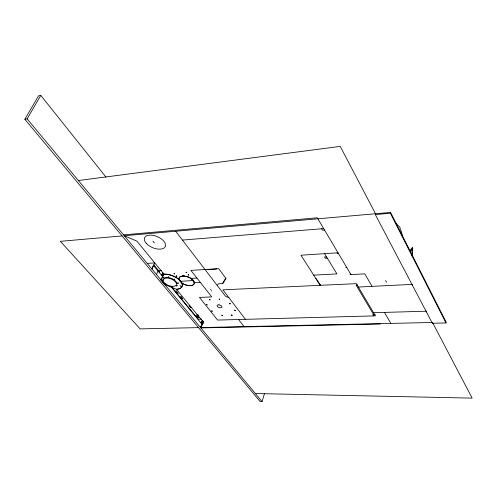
<?xml version="1.0" encoding="UTF-8"?>
<svg xmlns="http://www.w3.org/2000/svg" width="497" height="497" viewBox="0 0 497 497"><rect width="100%" height="100%" fill="white"/><g stroke="black" fill="none" stroke-linecap="round" stroke-linejoin="round"><path stroke-width="0.75" d="M189.804 306.109L190.991 307.55M181.417 297.218L182.635 298.691M197.34 314.626L197.228 316.931L197.446 314.595M402.707 236.665L401.023 230.633L400.203 229.272L400.073 227.458L398.426 225.731L397.749 225.595L396.302 223.234L396.165 223.712M197.185 316.881L197.315 314.688M168.75 276.823L168.7 277.258L168.558 276.829M412.125 255.731L412.74 251.327L412.23 249.239M197.272 316.98L197.433 315.775M412.305 248.717L412.609 247.997L412.423 250.028L411.615 248.581L410.895 249.444L410.926 251.948M411.709 255.533L412.336 252.097M78.383 180.541L340.221 146.391L375.521 213.747L375.316 214.561L432.359 323.255L445.995 322.963L446.138 322.18L390.586 212.43L124.244 235.74L136.849 241.107L163.96 274.12A12.742 6.43 21.4 0 1 180.622 281.122A12.742 6.43 21.4 0 1 176.373 289.242L164.501 284.383L160.991 280.159L163.588 273.785M411.752 255.862L412.199 252.793L412.585 253.147M411.33 249.935L410.435 252.606M426.438 311.979L426.594 311.203M412.367 285.166L412.535 284.377L358.343 287.036M445.995 322.963L390.387 213.25L390.586 212.43M320.155 284.98L320.472 284.967M315.962 278.419L320.416 285.154M106.035 177.187L40.785 95.381L38.53 95.828L24.85 119.268L260.155 401.57L262.062 401.619L264.454 393.692M197.974 315.011L197.321 317.036L197.794 315.676M412.833 248.643L412.373 247.276L411.97 248.904M410.416 251.122L410.938 249.631M245.431 319.329L222.904 289.832L356.33 283.644L375.44 315.862L217.599 320.068L199.465 297.43L211.734 296.914L190.904 270.374L218.686 268.697L226.005 278.457L222.774 283.644L222.532 283.333M222.47 283.514L225.476 278.593M225.787 278.724L225.414 278.774M170.9 286.564L200.974 323.007L202.229 320.795M255.34 393.531L472.15 398.122L432.508 322.478L200.54 327.573L202.664 321.727M202.099 324.404L200.825 327.914L380.273 324.013L380.043 323.628M210.548 289.403L210.84 289.857M216.201 268.666L216.357 268.871M207.28 269.206L207.373 269.591L216.288 269.051M180.628 281.321L192.606 280.557M160.991 280.159L163.96 274.12M147.224 263.404L154.741 262.901L151.896 269.02L153.411 265.379L161.562 275.251L162.755 272.729M156.499 274.561L157.996 270.933M161.562 275.251L162.867 272.58M163.706 273.915L162.724 275.897L161.767 274.735M174.559 279.09L174.391 279.463L174.751 279.177M24.85 119.268L27.13 118.851L40.785 95.381M217.276 285.508L218.307 283.824L222.805 283.594M200.974 323.007L202.403 320.733M203.602 321.006L202.006 323.535L201.161 322.503M200.54 327.573L203.727 322.541L176.373 289.242M197.638 317.409L198.489 316.303M197.514 317.266L198.415 316.216M177.535 283.65L178.007 283.545M198.968 317.366L197.93 317.751L196.992 316.657L196.887 314.719M197.787 317.583L199.073 317.129M197.676 317.453L198.707 317.117M159.761 271.207L159.071 271.232M177.752 283.7L178.088 283.526M176.895 285.899L176.522 285.899L176.988 285.899M123.529 234.882L317.279 217.798L350.957 274.586M122.088 235.932L60.348 241.331L140.148 328.896L198.514 327.616M375.316 214.561L390.387 213.25M182.442 240.076L323.69 228.608M324.553 230.061L322.485 230.229L321.621 228.782M338.028 252.787L300.965 255.222L320.198 285.321M338.389 253.395L337.488 253.458L337.121 252.843M326.523 256.837L324.535 256.961L325.361 258.31L327.349 258.185M161.419 270.623L158.723 270.79L153.834 264.858M346.713 267.429L345.819 267.479L346.887 267.721M196.936 278.059L190.891 278.388L194.315 282.706L200.341 282.395M313.682 275.127L336.929 273.897L324.597 253.669M350.696 274.151L350.031 274.182L350.292 274.617L364.841 273.859L371.93 286.179M357.088 284.918L357.542 285.116L356.113 285.185L373.582 314.57L375.092 314.725L374.769 314.738M373.57 312.712L425.83 311.221M201.77 319.074L198.216 319.173L171.651 286.968M374.738 314.688L372.818 314.738L373.52 315.918M177.199 285.328L177.305 285.297M189.09 305.214L189.804 306.22M180.684 296.305L181.417 297.33M190.506 307.165L190.836 307.252M182.132 298.293L182.474 298.386M172.061 286.446L171.881 286.415M228.955 297.765L225.576 296.33L175.665 231.242M162.631 280.488L162.91 280.637L162.569 280.345M412.435 250.022L411.938 249.295M163.103 279.562L162.712 279.252M163.606 277.419L163.942 277.755L163.699 277.32M180.063 285.533L181.076 286.732M27.13 118.851L262.062 401.619M152.939 241.169L154.35 242.934M211.635 290.962L211.449 290.583M238.56 319.509L244.052 326.616M384.479 312.402L390.841 323.392M385.585 280.501L386.573 282.29M159.021 271.424L159.046 271.524M181.138 296.784L181.2 297.163M189.537 305.68L189.593 306.059M394.438 220.538L394.519 221.159M163.345 279.873A7.045 3.554 21.4 0 1 163.532 278.96M164.165 278.221A7.045 3.554 21.4 0 1 171.658 278.5A7.045 3.554 21.4 0 1 176.708 283.52M179.336 280.265A8.089 4.131 20.9 0 1 186.791 276.549A8.089 4.131 20.9 0 1 193.799 284.371A8.089 4.131 20.9 0 1 181.542 282.725M163.911 274.251A12.742 6.424 21.4 0 1 180.566 281.252A12.742 6.424 21.4 0 1 176.323 289.372M182.424 275.891A8.089 4.138 20.9 0 1 184.238 275.885M186.226 276.208A8.089 4.138 20.9 0 1 188.245 276.835M190.742 278.078A8.089 4.138 20.9 0 1 191.83 278.829M176.112 290.596A1.367 0.789 87.6 0 0 176.367 291.087L177.92 292.975A1.373 0.789 87.7 0 0 178.324 293.236M178.119 282.886L177.628 283.054L178.119 282.886M198.141 315.204L197.396 317.123L198.179 315.197M159.407 271.909L159.742 271.94L159.407 271.909M206.385 304.381L207.187 304.953L206.385 304.381M209.405 299.474L209.858 300.058L210.33 299.859L209.405 299.474M232.223 315.266L231.186 315.061L232.223 315.266M235.497 310.488L234.646 310.519L234.584 310.091L235.497 310.488M211.884 310.836L211.629 311.265L212.461 311.24L211.884 310.836M229.869 303.505L229.397 303.698L230.459 303.922L229.869 303.505M174.453 273.53L173.888 273.592L174.869 273.996L174.453 273.53M186.412 272.294L185.841 272.356L186.822 272.766L186.412 272.294M176.621 275.972L176.056 276.028L176.969 276.363L176.621 275.972M188.568 274.76L187.99 274.816L188.91 275.158L188.568 274.76M219.376 299.07L219.084 299.505L219.842 299.66L219.376 299.07M218.966 304.854L217.848 304.897A2.56 1.28 19.5 0 0 217.369 306.376A2.56 1.28 19.5 0 0 220.084 307.742L221.202 307.705A2.56 1.28 19.5 0 0 221.687 306.22A2.56 1.28 19.5 0 0 218.966 304.854M222.606 315.719L221.792 315.166L222.606 315.719M165.134 283.545A7.045 3.547 21.4 0 0 176.292 284.955A7.045 3.547 21.4 0 0 168.029 278.084A7.045 3.547 21.4 0 0 165.134 283.545M181.455 282.712A8.089 4.131 20.9 0 0 194.141 283.837A8.089 4.131 20.9 0 0 184.232 276.108A8.089 4.131 20.9 0 0 181.455 282.712M146.23 243.288A11.276 5.989 22.7 0 0 164.606 247.587A11.276 5.989 22.7 0 0 154.008 235.566A11.276 5.989 22.7 0 0 146.23 243.288"/></g></svg>
